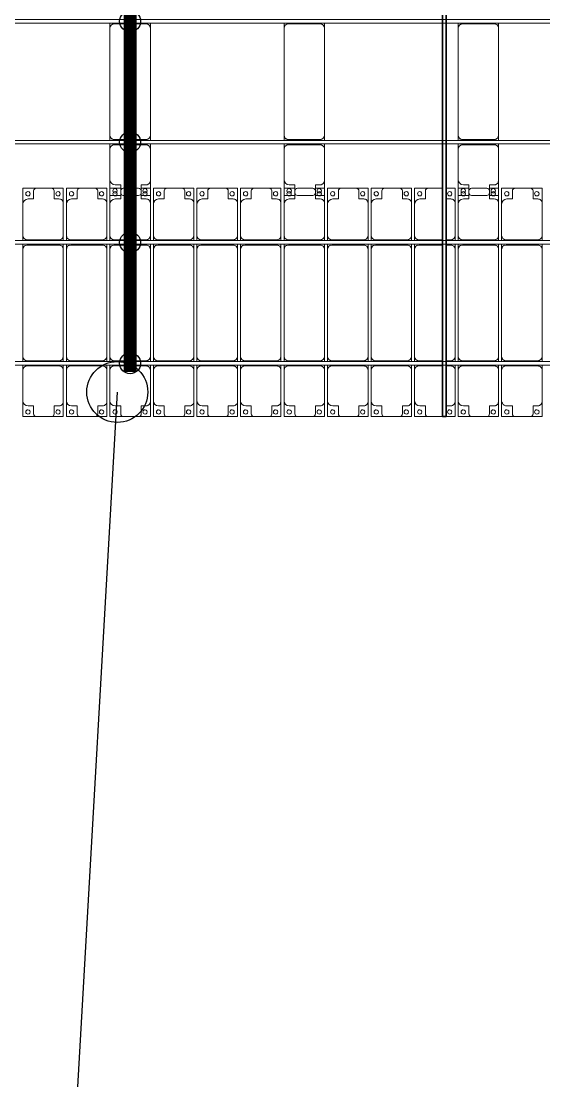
# Model space of a CAD drawing. Header units: millimetres. Extents: x -201615 to 10595, y 61217 to 115919.
# Drawn here: x -133133 to -127133, y 61843 to 74092 of the extents above; entities that cross this region are included whole.
import ezdxf

# ---------------------------------------------------------------- set-up
doc = ezdxf.new("R2010")
doc.units = ezdxf.units.MM
doc.layers.add('A-GENM', color=13, linetype='Continuous', lineweight=9)
doc.layers.add('S-BEAM', color=12, linetype='Continuous', lineweight=9)
for name, color, linetype in [('GC-BICH NEO', 6, 'Continuous'), ('GC-DAY NEO', 5, 'Continuous'), ('GC-HOP 40x60 GIA CUONG', 1, 'Continuous')]:
    doc.layers.add(name, color=color, linetype=linetype)

# ---------------------------------------------------------------- blocks, each defined once
blk = doc.blocks.new('Dải phao đi lại kèm đỡ invester - DẢI PHAO ĐI LẠI-39446-BỐ TRÍ KHUNG KẾT CẤU BÈ PIN 03')
at = {"layer": 'A-GENM', "color": 7}
for p, q in [((60758, 1312), (60912, 1312)), ((60758, 1130), (60758, 1312)), ((60882, 1282), (60882, 1190)), ((61088, 1312), (60912, 1312)), ((61088, 1312), (61223, 1312)), ((61118, 1190), (61118, 1282)), ((61223, 1312), (61223, 1140)), ((61258, 1312), (61412, 1312)), ((61258, 1130), (61258, 1312)), ((61382, 1282), (61382, 1190)), ((61588, 1312), (61412, 1312)), ((61588, 1312), (61723, 1312)), ((61618, 1190), (61618, 1282)), ((61723, 1312), (61723, 1140)), ((61758, 1312), (61882, 1312)), ((61758, 1130), (61758, 1312)), ((61882, 1282), (61882, 1190)), ((62088, 1312), (61912, 1312)), ((62118, 1312), (62223, 1312)), ((62118, 1190), (62118, 1282)), ((62223, 1312), (62223, 1140)), ((62258, 1312), (62412, 1312)), ((62258, 1130), (62258, 1312)), ((62382, 1282), (62382, 1190)), ((62588, 1312), (62412, 1312)), ((62588, 1312), (62723, 1312)), ((62618, 1190), (62618, 1282)), ((62723, 1312), (62723, 1140)), ((62758, 1312), (62912, 1312)), ((62758, 1130), (62758, 1312)), ((62882, 1282), (62882, 1190)), ((63088, 1312), (62912, 1312)), ((63088, 1312), (63223, 1312)), ((63118, 1190), (63118, 1282)), ((63223, 1312), (63223, 1140)), ((63258, 1312), (63412, 1312)), ((63258, 1130), (63258, 1312)), ((63382, 1282), (63382, 1190)), ((63588, 1312), (63412, 1312)), ((63588, 1312), (63723, 1312)), ((63618, 1190), (63618, 1282)), ((63723, 1312), (63723, 1140)), ((63758, 1312), (63882, 1312)), ((63758, 1130), (63758, 1312)), ((63882, 1282), (63882, 1190)), ((64088, 1312), (63912, 1312)), ((64118, 1312), (64223, 1312)), ((64118, 1190), (64118, 1282)), ((64223, 1312), (64223, 1140)), ((64258, 1312), (64412, 1312)), ((64258, 1130), (64258, 1312)), ((64382, 1282), (64382, 1190)), ((64588, 1312), (64412, 1312)), ((64588, 1312), (64723, 1312)), ((64618, 1190), (64618, 1282)), ((64723, 1312), (64723, 1140)), ((64758, 1312), (64912, 1312)), ((64758, 1130), (64758, 1312)), ((64882, 1282), (64882, 1190)), ((65088, 1312), (64912, 1312)), ((65088, 1312), (65223, 1312)), ((65118, 1190), (65118, 1282)), ((65223, 1312), (65223, 1140)), ((65258, 1312), (65412, 1312)), ((65258, 1130), (65258, 1312)), ((65382, 1282), (65382, 1190)), ((65580, 1312), (65412, 1312)), ((65620, 1312), (65723, 1312)), ((65723, 1312), (65723, 1140)), ((65758, 1312), (65882, 1312)), ((65758, 1130), (65758, 1312)), ((65882, 1282), (65882, 1190)), ((66088, 1312), (65912, 1312)), ((66118, 1312), (66223, 1312)), ((66118, 1190), (66118, 1282)), ((66223, 1312), (66223, 1140)), ((66258, 1312), (66412, 1312)), ((66258, 1130), (66258, 1312)), ((66382, 1282), (66382, 1190)), ((66588, 1312), (66412, 1312)), ((66588, 1312), (66723, 1312)), ((66618, 1190), (66618, 1282)), ((66723, 1312), (66723, 1140)), ((60758, 1130), (60758, 770)), ((60882, 1190), (60818, 1190)), ((61173, 1190), (61118, 1190)), ((61223, 770), (61223, 1140)), ((61258, 1130), (61258, 770)), ((61382, 1190), (61318, 1190)), ((61673, 1190), (61618, 1190)), ((61723, 770), (61723, 1140)), ((61758, 1130), (61758, 770)), ((61882, 1190), (61818, 1190)), ((62173, 1190), (62118, 1190)), ((62223, 770), (62223, 1140)), ((62258, 1130), (62258, 770)), ((62382, 1190), (62318, 1190)), ((62673, 1190), (62618, 1190)), ((62723, 770), (62723, 1140)), ((62758, 1130), (62758, 770)), ((62882, 1190), (62818, 1190)), ((63173, 1190), (63118, 1190)), ((63223, 770), (63223, 1140)), ((63258, 1130), (63258, 770)), ((63382, 1190), (63318, 1190)), ((63673, 1190), (63618, 1190)), ((63723, 770), (63723, 1140)), ((63758, 1130), (63758, 770)), ((63882, 1190), (63818, 1190)), ((64173, 1190), (64118, 1190)), ((64223, 770), (64223, 1140)), ((64258, 1130), (64258, 770)), ((64382, 1190), (64318, 1190)), ((64673, 1190), (64618, 1190)), ((64723, 770), (64723, 1140)), ((64758, 1130), (64758, 770)), ((64882, 1190), (64818, 1190)), ((65173, 1190), (65118, 1190)), ((65223, 770), (65223, 1140)), ((65258, 1130), (65258, 770)), ((65382, 1190), (65318, 1190)), ((65673, 1190), (65620, 1190)), ((65723, 770), (65723, 1140)), ((65758, 1130), (65758, 770)), ((65882, 1190), (65818, 1190)), ((66173, 1190), (66118, 1190)), ((66223, 770), (66223, 1140)), ((66258, 1130), (66258, 770)), ((66382, 1190), (66318, 1190)), ((66673, 1190), (66618, 1190)), ((66723, 770), (66723, 1140)), ((60758, 710), (60758, 770)), ((61223, 770), (61223, 710)), ((61258, 710), (61258, 770)), ((61723, 770), (61723, 710)), ((61758, 710), (61758, 770)), ((62223, 770), (62223, 710)), ((62258, 710), (62258, 770)), ((62723, 770), (62723, 710)), ((62758, 710), (62758, 770)), ((63223, 770), (63223, 710)), ((63258, 710), (63258, 770)), ((63723, 770), (63723, 710)), ((63758, 710), (63758, 770)), ((64223, 770), (64223, 710)), ((64258, 710), (64258, 770)), ((64723, 770), (64723, 710)), ((64758, 710), (64758, 770)), ((65223, 770), (65223, 710)), ((65258, 710), (65258, 770)), ((65723, 770), (65723, 710)), ((65758, 710), (65758, 770)), ((66223, 770), (66223, 710)), ((66258, 710), (66258, 770)), ((66723, 770), (66723, 710)), ((60758, 610), (60758, 670)), ((60808, 720), (61173, 720)), ((61173, 660), (60808, 660)), ((61223, 670), (61223, 610)), ((61258, 610), (61258, 670)), ((61308, 720), (61673, 720)), ((61673, 660), (61308, 660)), ((61723, 670), (61723, 610)), ((61758, 610), (61758, 670)), ((61808, 720), (62173, 720)), ((62173, 660), (61808, 660)), ((62223, 670), (62223, 610)), ((62258, 610), (62258, 670)), ((62308, 720), (62673, 720)), ((62673, 660), (62308, 660)), ((62723, 670), (62723, 610)), ((62758, 610), (62758, 670)), ((62808, 720), (63173, 720)), ((63173, 660), (62808, 660)), ((63223, 670), (63223, 610)), ((63258, 610), (63258, 670)), ((63308, 720), (63673, 720)), ((63673, 660), (63308, 660)), ((63723, 670), (63723, 610)), ((63758, 610), (63758, 670)), ((63808, 720), (64173, 720)), ((64173, 660), (63808, 660)), ((64223, 670), (64223, 610)), ((64258, 610), (64258, 670)), ((64308, 720), (64673, 720)), ((64673, 660), (64308, 660)), ((64723, 670), (64723, 610)), ((64758, 610), (64758, 670)), ((64808, 720), (65173, 720)), ((65173, 660), (64808, 660)), ((65223, 670), (65223, 610)), ((65258, 610), (65258, 670)), ((65308, 720), (65580, 720)), ((65580, 660), (65308, 660)), ((65620, 720), (65673, 720)), ((65673, 660), (65620, 660)), ((65723, 670), (65723, 610)), ((65758, 610), (65758, 670)), ((65808, 720), (66173, 720)), ((66173, 660), (65808, 660)), ((66223, 670), (66223, 610)), ((66258, 610), (66258, 670)), ((66308, 720), (66673, 720)), ((66673, 660), (66308, 660)), ((66723, 670), (66723, 610)), ((60758, 610), (60758, -620)), ((61223, -620), (61223, 610)), ((61258, 610), (61258, -620)), ((61723, -620), (61723, 610)), ((61758, 610), (61758, -620)), ((62223, -620), (62223, 610)), ((62258, 610), (62258, -620)), ((62723, -620), (62723, 610)), ((62758, 610), (62758, -620)), ((63223, -620), (63223, 610)), ((63258, 610), (63258, -620)), ((63723, -620), (63723, 610)), ((63758, 610), (63758, -620)), ((64223, -620), (64223, 610)), ((64258, 610), (64258, -620)), ((64723, -620), (64723, 610)), ((64758, 610), (64758, -620)), ((65223, -620), (65223, 610)), ((65258, 610), (65258, -620)), ((65723, -620), (65723, 610)), ((65758, 610), (65758, -620)), ((66223, -620), (66223, 610)), ((66258, 610), (66258, -620)), ((66723, -620), (66723, 610)), ((60758, -680), (60758, -620)), ((60758, -780), (60758, -720)), ((60808, -670), (61173, -670)), ((61173, -730), (60808, -730)), ((61223, -620), (61223, -680)), ((61223, -720), (61223, -778)), ((61258, -680), (61258, -620)), ((61258, -778), (61258, -720)), ((61308, -670), (61673, -670)), ((61673, -730), (61308, -730)), ((61723, -620), (61723, -680)), ((61723, -720), (61723, -778)), ((61758, -680), (61758, -620)), ((61758, -778), (61758, -720)), ((61808, -670), (62173, -670)), ((62173, -730), (61808, -730)), ((62223, -620), (62223, -680)), ((62223, -720), (62223, -778)), ((62258, -680), (62258, -620)), ((62258, -778), (62258, -720)), ((62308, -670), (62673, -670)), ((62673, -730), (62308, -730)), ((62723, -620), (62723, -680)), ((62723, -720), (62723, -778)), ((62758, -680), (62758, -620)), ((62758, -778), (62758, -720)), ((62808, -670), (63173, -670)), ((63173, -730), (62808, -730)), ((63223, -620), (63223, -680)), ((63223, -720), (63223, -780)), ((63258, -680), (63258, -620)), ((63258, -780), (63258, -720)), ((63308, -670), (63673, -670)), ((63673, -730), (63308, -730)), ((63723, -620), (63723, -680)), ((63723, -720), (63723, -778)), ((63758, -680), (63758, -620)), ((63758, -778), (63758, -720)), ((63808, -670), (64173, -670)), ((64173, -730), (63808, -730)), ((64223, -620), (64223, -680)), ((64223, -720), (64223, -778)), ((64258, -680), (64258, -620)), ((64258, -778), (64258, -720)), ((64308, -670), (64673, -670)), ((64673, -730), (64308, -730)), ((64723, -620), (64723, -680)), ((64723, -720), (64723, -778)), ((64758, -680), (64758, -620)), ((64758, -778), (64758, -720)), ((64808, -670), (65173, -670)), ((65173, -730), (64808, -730)), ((65223, -620), (65223, -680)), ((65223, -720), (65223, -778)), ((65258, -680), (65258, -620)), ((65258, -778), (65258, -720)), ((65308, -670), (65580, -670)), ((65580, -730), (65308, -730)), ((65620, -670), (65673, -670)), ((65673, -730), (65620, -730)), ((65723, -620), (65723, -680)), ((65723, -720), (65723, -778)), ((65758, -680), (65758, -620)), ((65758, -778), (65758, -720)), ((65808, -670), (66173, -670)), ((66173, -730), (65808, -730)), ((66223, -620), (66223, -680)), ((66223, -720), (66223, -778)), ((66258, -680), (66258, -620)), ((66258, -778), (66258, -720)), ((66308, -670), (66673, -670)), ((66673, -730), (66308, -730)), ((66723, -620), (66723, -680)), ((66723, -720), (66723, -778)), ((60758, -780), (60758, -1130)), ((61223, -1140), (61223, -780)), ((61258, -780), (61258, -1130)), ((61723, -1140), (61723, -780)), ((61758, -780), (61758, -1130)), ((62223, -1140), (62223, -780)), ((62258, -780), (62258, -1130)), ((62723, -1140), (62723, -780)), ((62758, -780), (62758, -1130)), ((63223, -1140), (63223, -780)), ((63258, -780), (63258, -1130)), ((63723, -1140), (63723, -780)), ((63758, -780), (63758, -1130)), ((64223, -1140), (64223, -780)), ((64258, -780), (64258, -1130)), ((64723, -1140), (64723, -780)), ((64758, -780), (64758, -1130)), ((65223, -1140), (65223, -780)), ((65258, -780), (65258, -1130)), ((65723, -1140), (65723, -780)), ((65758, -780), (65758, -1130)), ((66223, -1140), (66223, -780)), ((66258, -780), (66258, -1130)), ((66723, -1140), (66723, -780)), ((60758, -1312), (60758, -1130)), ((60818, -1190), (60882, -1190)), ((60882, -1190), (60882, -1282)), ((61118, -1282), (61118, -1190)), ((61118, -1190), (61173, -1190)), ((61223, -1140), (61223, -1312)), ((61258, -1312), (61258, -1130)), ((61318, -1190), (61382, -1190)), ((61382, -1190), (61382, -1282)), ((61618, -1282), (61618, -1190)), ((61618, -1190), (61673, -1190)), ((61723, -1140), (61723, -1312)), ((61758, -1312), (61758, -1130)), ((61818, -1190), (61882, -1190)), ((61882, -1190), (61882, -1282)), ((62118, -1282), (62118, -1190)), ((62118, -1190), (62173, -1190)), ((62223, -1140), (62223, -1312)), ((62258, -1312), (62258, -1130)), ((62318, -1190), (62382, -1190)), ((62382, -1190), (62382, -1282)), ((62618, -1282), (62618, -1190)), ((62618, -1190), (62673, -1190)), ((62723, -1140), (62723, -1312)), ((62758, -1312), (62758, -1130)), ((62818, -1190), (62882, -1190)), ((62882, -1190), (62882, -1282)), ((63118, -1282), (63118, -1190)), ((63118, -1190), (63173, -1190)), ((63223, -1140), (63223, -1312)), ((63258, -1312), (63258, -1130)), ((63318, -1190), (63382, -1190)), ((63382, -1190), (63382, -1282)), ((63618, -1282), (63618, -1190)), ((63618, -1190), (63673, -1190)), ((63723, -1140), (63723, -1312)), ((63758, -1312), (63758, -1130)), ((63818, -1190), (63882, -1190)), ((63882, -1190), (63882, -1282)), ((64118, -1282), (64118, -1190)), ((64118, -1190), (64173, -1190)), ((64223, -1140), (64223, -1312)), ((64258, -1312), (64258, -1130)), ((64318, -1190), (64382, -1190)), ((64382, -1190), (64382, -1282)), ((64618, -1282), (64618, -1190)), ((64618, -1190), (64673, -1190)), ((64723, -1140), (64723, -1312)), ((64758, -1312), (64758, -1130)), ((64818, -1190), (64882, -1190)), ((64882, -1190), (64882, -1282)), ((65118, -1282), (65118, -1190)), ((65118, -1190), (65173, -1190)), ((65223, -1140), (65223, -1312)), ((65258, -1312), (65258, -1130)), ((65318, -1190), (65382, -1190)), ((65382, -1190), (65382, -1282)), ((65620, -1190), (65673, -1190)), ((65723, -1140), (65723, -1312)), ((65758, -1312), (65758, -1130)), ((65818, -1190), (65882, -1190)), ((65882, -1190), (65882, -1282)), ((66118, -1282), (66118, -1190)), ((66118, -1190), (66173, -1190)), ((66223, -1140), (66223, -1312)), ((66258, -1312), (66258, -1130)), ((66318, -1190), (66382, -1190)), ((66382, -1190), (66382, -1282)), ((66618, -1282), (66618, -1190)), ((66618, -1190), (66673, -1190)), ((66723, -1140), (66723, -1312)), ((60912, -1312), (60758, -1312)), ((60912, -1312), (61088, -1312)), ((61223, -1312), (61088, -1312)), ((61412, -1312), (61258, -1312)), ((61412, -1312), (61588, -1312)), ((61723, -1312), (61588, -1312)), ((61912, -1312), (61758, -1312)), ((61912, -1312), (62088, -1312)), ((62223, -1312), (62088, -1312)), ((62412, -1312), (62258, -1312)), ((62412, -1312), (62588, -1312)), ((62723, -1312), (62588, -1312)), ((62912, -1312), (62758, -1312)), ((62912, -1312), (63088, -1312)), ((63223, -1312), (63088, -1312)), ((63412, -1312), (63258, -1312)), ((63412, -1312), (63588, -1312)), ((63723, -1312), (63588, -1312)), ((63912, -1312), (63758, -1312)), ((63912, -1312), (64088, -1312)), ((64223, -1312), (64088, -1312)), ((64412, -1312), (64258, -1312)), ((64412, -1312), (64588, -1312)), ((64723, -1312), (64588, -1312)), ((64912, -1312), (64758, -1312)), ((64912, -1312), (65088, -1312)), ((65223, -1312), (65088, -1312)), ((65412, -1312), (65258, -1312)), ((65412, -1312), (65580, -1312)), ((65723, -1312), (65620, -1312)), ((65912, -1312), (65758, -1312)), ((65912, -1312), (66088, -1312)), ((66223, -1312), (66088, -1312)), ((66412, -1312), (66258, -1312)), ((66412, -1312), (66588, -1312)), ((66723, -1312), (66588, -1312))]:
    blk.add_line(p, q, dxfattribs=at)
for centre, radius, start, end in [((60817, 1249), 25, 90, 270), ((60817, 1249), 25, 270, 90), ((60912, 1282), 30, 90, 180), ((60912, 1282), 30, 90, 135), ((61088, 1282), 30, 0, 90), ((61088, 1282), 30, 45, 90), ((61162, 1249), 25, 90, 270), ((61162, 1249), 25, 270, 90), ((61317, 1249), 25, 90, 270), ((61317, 1249), 25, 270, 90), ((61412, 1282), 30, 90, 180), ((61412, 1282), 30, 90, 135), ((61588, 1282), 30, 360, 90), ((61588, 1282), 30, 45, 90), ((61662, 1249), 25, 90, 270), ((61662, 1249), 25, 270, 90), ((61817, 1249), 25, 90, 270), ((61817, 1249), 25, 270, 90), ((61912, 1282), 30, 90, 180), ((62088, 1282), 30, 0, 90), ((62162, 1249), 25, 90, 270), ((62162, 1249), 25, 270, 90), ((62317, 1249), 25, 90, 270), ((62317, 1249), 25, 270, 90), ((62412, 1282), 30, 90, 180), ((62412, 1282), 30, 90, 135), ((62588, 1282), 30, 0, 90), ((62588, 1282), 30, 45, 90), ((62662, 1249), 25, 90, 270), ((62662, 1249), 25, 270, 90), ((62817, 1249), 25, 90, 270), ((62817, 1249), 25, 270, 90), ((62912, 1282), 30, 90, 180), ((62912, 1282), 30, 90, 135), ((63088, 1282), 30, 360, 90), ((63088, 1282), 30, 45, 90), ((63162, 1249), 25, 90, 270), ((63162, 1249), 25, 270, 90), ((63317, 1249), 25, 90, 270), ((63317, 1249), 25, 270, 90), ((63412, 1282), 30, 90, 180), ((63412, 1282), 30, 90, 135), ((63588, 1282), 30, 0, 90), ((63588, 1282), 30, 45, 90), ((63662, 1249), 25, 90, 270), ((63662, 1249), 25, 270, 90), ((63817, 1249), 25, 90, 270), ((63817, 1249), 25, 270, 90), ((63912, 1282), 30, 90, 180), ((64088, 1282), 30, 360, 90), ((64162, 1249), 25, 90, 270), ((64162, 1249), 25, 270, 90), ((64317, 1249), 25, 90, 270), ((64317, 1249), 25, 270, 90), ((64412, 1282), 30, 90, 180), ((64412, 1282), 30, 90, 135), ((64588, 1282), 30, 360, 90), ((64588, 1282), 30, 45, 90), ((64662, 1249), 25, 90, 270), ((64662, 1249), 25, 270, 90), ((64817, 1249), 25, 90, 270), ((64817, 1249), 25, 270, 90), ((64912, 1282), 30, 90, 180), ((64912, 1282), 30, 90, 135), ((65088, 1282), 30, 360, 90), ((65088, 1282), 30, 45, 90), ((65162, 1249), 25, 90, 270), ((65162, 1249), 25, 270, 90), ((65317, 1249), 25, 90, 270), ((65317, 1249), 25, 270, 90), ((65412, 1282), 30, 90, 180), ((65412, 1282), 30, 90, 135), ((65662, 1249), 25, 90, 270), ((65662, 1249), 25, 270, 90), ((65817, 1249), 25, 90, 270), ((65817, 1249), 25, 270, 90), ((65912, 1282), 30, 90, 180), ((66088, 1282), 30, 0, 90), ((66162, 1249), 25, 90, 270), ((66162, 1249), 25, 270, 90), ((66317, 1249), 25, 90, 270), ((66317, 1249), 25, 270, 90), ((66412, 1282), 30, 90, 180), ((66412, 1282), 30, 90, 135), ((66588, 1282), 30, 360, 90), ((66588, 1282), 30, 45, 90), ((66662, 1249), 25, 90, 270), ((66662, 1249), 25, 270, 90), ((60818, 1130), 60, 90, 180), ((61173, 1140), 50, 0, 90), ((61173, 1140), 50, 60, 90), ((61318, 1130), 60, 90, 180), ((61673, 1140), 50, 360, 90), ((61673, 1140), 50, 60, 90), ((61818, 1130), 60, 90, 180), ((62173, 1140), 50, 0, 90), ((62173, 1140), 50, 60, 90), ((62318, 1130), 60, 90, 180), ((62673, 1140), 50, 0, 90), ((62673, 1140), 50, 60, 90), ((62818, 1130), 60, 90, 180), ((63173, 1140), 50, 360, 90), ((63173, 1140), 50, 60, 90), ((63318, 1130), 60, 90, 180), ((63673, 1140), 50, 0, 90), ((63673, 1140), 50, 60, 90), ((63818, 1130), 60, 90, 180), ((64173, 1140), 50, 0, 90), ((64173, 1140), 50, 60, 90), ((64318, 1130), 60, 90, 180), ((64673, 1140), 50, 0, 90), ((64673, 1140), 50, 60, 90), ((64818, 1130), 60, 90, 180), ((65173, 1140), 50, 360, 90), ((65173, 1140), 50, 60, 90), ((65318, 1130), 60, 90, 180), ((65673, 1140), 50, 360, 90), ((65673, 1140), 50, 60, 90), ((65818, 1130), 60, 90, 180), ((66173, 1140), 50, 0, 90), ((66173, 1140), 50, 60, 90), ((66318, 1130), 60, 90, 180), ((66673, 1140), 50, 0, 90), ((66673, 1140), 50, 60, 90), ((60808, 770), 50, 180, 270), ((61173, 770), 50, 270, 0), ((61308, 770), 50, 180, 270), ((61673, 770), 50, 270, 0), ((61808, 770), 50, 180, 270), ((62173, 770), 50, 270, 0), ((62308, 770), 50, 180, 270), ((62673, 770), 50, 270, 360), ((62808, 770), 50, 180, 270), ((63173, 770), 50, 270, 0), ((63308, 770), 50, 180, 270), ((63673, 770), 50, 270, 0), ((63808, 770), 50, 180, 270), ((64173, 770), 50, 270, 0), ((64308, 770), 50, 180, 270), ((64673, 770), 50, 270, 0), ((64808, 770), 50, 180, 270), ((65173, 770), 50, 270, 0), ((65308, 770), 50, 180, 270), ((65673, 770), 50, 270, 360), ((65808, 770), 50, 180, 270), ((66173, 770), 50, 270, 0), ((66308, 770), 50, 180, 270), ((66673, 770), 50, 270, 0), ((60808, 610), 50, 90, 180), ((60808, 610), 50, 105, 165), ((60808, 770), 50, 240, 270), ((61173, 770), 50, 270, 300), ((61173, 610), 50, 360, 90), ((61173, 610), 50, 60, 90), ((61173, 610), 50, 15, 45), ((61308, 610), 50, 90, 180), ((61308, 610), 50, 105, 165), ((61308, 770), 50, 240, 270), ((61673, 770), 50, 270, 300), ((61673, 610), 50, 360, 90), ((61673, 610), 50, 60, 90), ((61673, 610), 50, 15, 45), ((61808, 610), 50, 90, 180), ((61808, 610), 50, 105, 165), ((61808, 770), 50, 240, 270), ((62173, 770), 50, 270, 300), ((62173, 610), 50, 0, 90), ((62173, 610), 50, 60, 90), ((62173, 610), 50, 15, 45), ((62308, 610), 50, 90, 180), ((62308, 610), 50, 105, 165), ((62308, 770), 50, 240, 270), ((62673, 770), 50, 270, 300), ((62673, 610), 50, 0, 90), ((62673, 610), 50, 60, 90), ((62673, 610), 50, 15, 45), ((62808, 610), 50, 90, 180), ((62808, 610), 50, 105, 165), ((62808, 770), 50, 240, 270), ((63173, 770), 50, 270, 300), ((63173, 610), 50, 360, 90), ((63173, 610), 50, 60, 90), ((63173, 610), 50, 15, 45), ((63308, 610), 50, 90, 180), ((63308, 610), 50, 105, 165), ((63308, 770), 50, 240, 270), ((63673, 770), 50, 270, 300), ((63673, 610), 50, 360, 90), ((63673, 610), 50, 60, 90), ((63673, 610), 50, 15, 45), ((63808, 610), 50, 90, 180), ((63808, 610), 50, 105, 165), ((63808, 770), 50, 240, 270), ((64173, 770), 50, 270, 300), ((64173, 610), 50, 360, 90), ((64173, 610), 50, 60, 90), ((64173, 610), 50, 15, 45), ((64308, 610), 50, 90, 180), ((64308, 610), 50, 105, 165), ((64308, 770), 50, 240, 270), ((64673, 770), 50, 270, 300), ((64673, 610), 50, 360, 90), ((64673, 610), 50, 60, 90), ((64673, 610), 50, 15, 45), ((64808, 610), 50, 90, 180), ((64808, 610), 50, 105, 165), ((64808, 770), 50, 240, 270), ((65173, 770), 50, 270, 300), ((65173, 610), 50, 360, 90), ((65173, 610), 50, 60, 90), ((65173, 610), 50, 15, 45), ((65308, 610), 50, 90, 180), ((65308, 610), 50, 105, 165), ((65308, 770), 50, 240, 270), ((65673, 770), 50, 270, 300), ((65673, 610), 50, 360, 90), ((65673, 610), 50, 60, 90), ((65673, 610), 50, 15, 45), ((65808, 610), 50, 90, 180), ((65808, 610), 50, 105, 165), ((65808, 770), 50, 240, 270), ((66173, 770), 50, 270, 300), ((66173, 610), 50, 0, 90), ((66173, 610), 50, 60, 90), ((66173, 610), 50, 15, 45), ((66308, 610), 50, 90, 180), ((66308, 610), 50, 105, 165), ((66308, 770), 50, 240, 270), ((66673, 770), 50, 270, 300), ((66673, 610), 50, 360, 90), ((66673, 610), 50, 60, 90), ((66673, 610), 50, 15, 45), ((60808, -620), 50, 180, 270), ((60808, -780), 50, 90, 180), ((60808, -620), 50, 210, 270), ((60808, -780), 50, 90, 120), ((61173, -620), 50, 270, 360), ((61173, -620), 50, 270, 300), ((61173, -780), 50, 0, 90), ((61173, -780), 50, 60, 90), ((61173, -620), 50, 315, 345), ((61308, -620), 50, 180, 270), ((61308, -780), 50, 90, 180), ((61308, -620), 50, 210, 270), ((61308, -780), 50, 90, 120), ((61673, -620), 50, 270, 0), ((61673, -620), 50, 270, 300), ((61673, -780), 50, 360, 90), ((61673, -780), 50, 60, 90), ((61673, -620), 50, 315, 345), ((61808, -620), 50, 180, 270), ((61808, -780), 50, 90, 180), ((61808, -620), 50, 210, 270), ((61808, -780), 50, 90, 120), ((62173, -620), 50, 270, 0), ((62173, -620), 50, 270, 300), ((62173, -780), 50, 360, 90), ((62173, -780), 50, 60, 90), ((62173, -620), 50, 315, 345), ((62308, -620), 50, 180, 270), ((62308, -780), 50, 90, 180), ((62308, -620), 50, 210, 270), ((62308, -780), 50, 90, 120), ((62673, -620), 50, 270, 0), ((62673, -620), 50, 270, 300), ((62673, -780), 50, 360, 90), ((62673, -780), 50, 60, 90), ((62673, -620), 50, 315, 345), ((62808, -620), 50, 180, 270), ((62808, -780), 50, 90, 180), ((62808, -620), 50, 210, 270), ((62808, -780), 50, 90, 120), ((63173, -620), 50, 270, 360), ((63173, -620), 50, 270, 300), ((63173, -780), 50, 360, 90), ((63173, -780), 50, 60, 90), ((63173, -620), 50, 315, 345), ((63308, -620), 50, 180, 270), ((63308, -780), 50, 90, 180), ((63308, -620), 50, 210, 270), ((63308, -780), 50, 90, 120), ((63673, -620), 50, 270, 360), ((63673, -620), 50, 270, 300), ((63673, -780), 50, 0, 90), ((63673, -780), 50, 60, 90), ((63673, -620), 50, 315, 345), ((63808, -620), 50, 180, 270), ((63808, -780), 50, 90, 180), ((63808, -620), 50, 210, 270), ((63808, -780), 50, 90, 120), ((64173, -620), 50, 270, 0), ((64173, -620), 50, 270, 300), ((64173, -780), 50, 360, 90), ((64173, -780), 50, 60, 90), ((64173, -620), 50, 315, 345), ((64308, -620), 50, 180, 270), ((64308, -780), 50, 90, 180), ((64308, -620), 50, 210, 270), ((64308, -780), 50, 90, 120), ((64673, -620), 50, 270, 0), ((64673, -620), 50, 270, 300), ((64673, -780), 50, 360, 90), ((64673, -780), 50, 60, 90), ((64673, -620), 50, 315, 345), ((64808, -620), 50, 180, 270), ((64808, -780), 50, 90, 180), ((64808, -620), 50, 210, 270), ((64808, -780), 50, 90, 120), ((65173, -620), 50, 270, 360), ((65173, -620), 50, 270, 300), ((65173, -780), 50, 360, 90), ((65173, -780), 50, 60, 90), ((65173, -620), 50, 315, 345), ((65308, -620), 50, 180, 270), ((65308, -780), 50, 90, 180), ((65308, -620), 50, 210, 270), ((65308, -780), 50, 90, 120), ((65673, -620), 50, 270, 360), ((65673, -620), 50, 270, 300), ((65673, -780), 50, 360, 90), ((65673, -780), 50, 60, 90), ((65673, -620), 50, 315, 345), ((65808, -620), 50, 180, 270), ((65808, -780), 50, 90, 180), ((65808, -620), 50, 210, 270), ((65808, -780), 50, 90, 120), ((66173, -620), 50, 270, 0), ((66173, -620), 50, 270, 300), ((66173, -780), 50, 360, 90), ((66173, -780), 50, 60, 90), ((66173, -620), 50, 315, 345), ((66308, -620), 50, 180, 270), ((66308, -780), 50, 90, 180), ((66308, -620), 50, 210, 270), ((66308, -780), 50, 90, 120), ((66673, -620), 50, 270, 0), ((66673, -620), 50, 270, 300), ((66673, -780), 50, 360, 90), ((66673, -780), 50, 60, 90), ((66673, -620), 50, 315, 345), ((60818, -1130), 60, 180, 270), ((61173, -1140), 50, 270, 0), ((61173, -1140), 50, 270, 300), ((61318, -1130), 60, 180, 270), ((61673, -1140), 50, 270, 0), ((61673, -1140), 50, 270, 300), ((61818, -1130), 60, 180, 270), ((62173, -1140), 50, 270, 360), ((62173, -1140), 50, 270, 300), ((62318, -1130), 60, 180, 270), ((62673, -1140), 50, 270, 0), ((62673, -1140), 50, 270, 300), ((62818, -1130), 60, 180, 270), ((63173, -1140), 50, 270, 0), ((63173, -1140), 50, 270, 300), ((63318, -1130), 60, 180, 270), ((63673, -1140), 50, 270, 360), ((63673, -1140), 50, 270, 300), ((63818, -1130), 60, 180, 270), ((64173, -1140), 50, 270, 0), ((64173, -1140), 50, 270, 300), ((64318, -1130), 60, 180, 270), ((64673, -1140), 50, 270, 360), ((64673, -1140), 50, 270, 300), ((64818, -1130), 60, 180, 270), ((65173, -1140), 50, 270, 0), ((65173, -1140), 50, 270, 300), ((65318, -1130), 60, 180, 270), ((65673, -1140), 50, 270, 360), ((65673, -1140), 50, 270, 300), ((65818, -1130), 60, 180, 270), ((66173, -1140), 50, 270, 360), ((66173, -1140), 50, 270, 300), ((66318, -1130), 60, 180, 209.9965), ((66318, -1130), 60, 210, 270), ((66673, -1140), 50, 270, 360), ((66673, -1140), 50, 270, 300), ((60817, -1259), 25, 90, 270), ((60817, -1259), 25, 270, 90), ((60912, -1282), 30, 180, 270), ((60912, -1282), 30, 225, 270), ((61088, -1282), 30, 270, 360), ((61088, -1282), 30, 270, 315), ((61162, -1259), 25, 90, 270), ((61162, -1259), 25, 270, 90), ((61317, -1259), 25, 90, 270), ((61317, -1259), 25, 270, 90), ((61412, -1282), 30, 180, 270), ((61412, -1282), 30, 225, 270), ((61588, -1282), 30, 270, 0), ((61588, -1282), 30, 270, 315), ((61662, -1259), 25, 90, 270), ((61662, -1259), 25, 270, 90), ((61817, -1259), 25, 90, 270), ((61817, -1259), 25, 270, 90), ((61912, -1282), 30, 180, 270), ((61912, -1282), 30, 225, 270), ((62088, -1282), 30, 270, 0), ((62088, -1282), 30, 270, 315), ((62162, -1259), 25, 90, 270), ((62162, -1259), 25, 270, 90), ((62317, -1259), 25, 90, 270), ((62317, -1259), 25, 270, 90), ((62412, -1282), 30, 180, 270), ((62412, -1282), 30, 225, 270), ((62588, -1282), 30, 270, 360), ((62588, -1282), 30, 270, 315), ((62662, -1259), 25, 90, 270), ((62662, -1259), 25, 270, 90), ((62817, -1259), 25, 90, 270), ((62817, -1259), 25, 270, 90), ((62912, -1282), 30, 180, 270), ((62912, -1282), 30, 225, 270), ((63088, -1282), 30, 270, 0), ((63088, -1282), 30, 270, 315), ((63162, -1259), 25, 90, 270), ((63162, -1259), 25, 270, 90), ((63317, -1259), 25, 90, 270), ((63317, -1259), 25, 270, 90), ((63412, -1282), 30, 180, 270), ((63412, -1282), 30, 225, 270), ((63588, -1282), 30, 270, 0), ((63588, -1282), 30, 270, 315), ((63662, -1259), 25, 90, 270), ((63662, -1259), 25, 270, 90), ((63817, -1259), 25, 90, 270), ((63817, -1259), 25, 270, 90), ((63912, -1282), 30, 180, 270), ((63912, -1282), 30, 225, 270), ((64088, -1282), 30, 270, 360), ((64088, -1282), 30, 270, 315), ((64162, -1259), 25, 90, 270), ((64162, -1259), 25, 270, 90), ((64317, -1259), 25, 90, 270), ((64317, -1259), 25, 270, 90), ((64412, -1282), 30, 180, 270), ((64412, -1282), 30, 225, 270), ((64588, -1282), 30, 270, 0), ((64588, -1282), 30, 270, 315), ((64662, -1259), 25, 90, 270), ((64662, -1259), 25, 270, 90), ((64817, -1259), 25, 90, 270), ((64817, -1259), 25, 270, 90), ((64912, -1282), 30, 180, 270), ((64912, -1282), 30, 225, 270), ((65088, -1282), 30, 270, 360), ((65088, -1282), 30, 270, 315), ((65162, -1259), 25, 90, 270), ((65162, -1259), 25, 270, 90), ((65317, -1259), 25, 90, 270), ((65317, -1259), 25, 270, 90), ((65412, -1282), 30, 180, 270), ((65412, -1282), 30, 225, 270), ((65662, -1259), 25, 90, 270), ((65662, -1259), 25, 270, 90), ((65817, -1259), 25, 90, 270), ((65817, -1259), 25, 270, 90), ((65912, -1282), 30, 180, 270), ((65912, -1282), 30, 225, 270), ((66088, -1282), 30, 270, 0), ((66088, -1282), 30, 270, 315), ((66162, -1259), 25, 90, 270), ((66162, -1259), 25, 270, 90), ((66317, -1259), 25, 90, 270), ((66317, -1259), 25, 270, 90), ((66412, -1282), 30, 180, 270), ((66412, -1282), 30, 225, 270), ((66588, -1282), 30, 270, 360), ((66588, -1282), 30, 270, 315), ((66662, -1259), 25, 90, 270), ((66662, -1259), 25, 270, 90)]:
    blk.add_arc(centre, radius, start, end, dxfattribs=at)
blk = doc.blocks.new('Dai phao do pin - DẢI PHAO ĐỠ PIN-V7-BỐ TRÍ KHUNG KẾT CẤU BÈ PIN 03')
at = {"layer": 'A-GENM', "color": 7}
for p, q in [((-1312, 242), (-1130, 242)), ((-1312, 118), (-1312, 242)), ((-1190, 182), (-1190, 118)), ((-780, 242), (-1130, 242)), ((-780, 242), (-720, 242)), ((-730, -173), (-730, 192)), ((-680, 242), (-620, 242)), ((-670, 192), (-670, -173)), ((610, 242), (-620, 242)), ((610, 242), (670, 242)), ((660, -173), (660, 192)), ((-1312, 88), (-1312, -88)), ((-1190, 118), (-1282, 118)), ((-1312, -223), (-1312, -118)), ((-1282, -118), (-1190, -118)), ((-1190, -118), (-1190, -173)), ((-1140, -223), (-1312, -223)), ((-1140, -223), (-780, -223)), ((-720, -223), (-780, -223)), ((-620, -223), (-680, -223)), ((-620, -223), (610, -223)), ((670, -223), (610, -223))]:
    blk.add_line(p, q, dxfattribs=at)
for centre, radius, start, end in [((-1259, 183), 25, 0, 180), ((-1259, 183), 25, 180, 0), ((-1130, 182), 60, 90, 180), ((-780, 192), 50, 360, 90), ((-780, 192), 50, 360, 30), ((-620, 192), 50, 90, 180), ((-620, 192), 50, 120, 180), ((610, 192), 50, 360, 90), ((610, 192), 50, 15, 75), ((-1282, 88), 30, 90, 180), ((-1282, -88), 30, 180, 270), ((-1259, -162), 25, 0, 180), ((-1259, -162), 25, 180, 0), ((-1140, -173), 50, 180, 270), ((-1140, -173), 50, 180, 210), ((-780, -173), 50, 270, 360), ((-780, -173), 50, 330, 360), ((-620, -173), 50, 180, 270), ((-620, -173), 50, 180, 210), ((-620, -173), 50, 225, 255), ((610, -173), 50, 270, 360), ((610, -173), 50, 285, 315), ((610, -173), 50, 330, 360)]:
    blk.add_arc(centre, radius, start, end, dxfattribs=at)
blk = doc.blocks.new('Dai phao do pin - DẢI PHAO ĐỠ PIN-V8-BỐ TRÍ KHUNG KẾT CẤU BÈ PIN 03')
at = {"layer": 'A-GENM', "color": 7}
for p, q in [((-1312, 242), (-1130, 242)), ((-1312, 118), (-1312, 242)), ((-1190, 182), (-1190, 118)), ((-780, 242), (-1130, 242)), ((-780, 242), (-720, 242)), ((-730, -173), (-730, 192)), ((-680, 242), (-620, 242)), ((-670, 192), (-670, -173)), ((610, 242), (-620, 242)), ((610, 242), (670, 242)), ((660, -173), (660, 192)), ((-1312, 88), (-1312, -88)), ((-1190, 118), (-1282, 118)), ((-1312, -223), (-1312, -118)), ((-1282, -118), (-1190, -118)), ((-1190, -118), (-1190, -173)), ((-1140, -223), (-1312, -223)), ((-1140, -223), (-780, -223)), ((-720, -223), (-780, -223)), ((-620, -223), (-680, -223)), ((-620, -223), (610, -223)), ((670, -223), (610, -223))]:
    blk.add_line(p, q, dxfattribs=at)
for centre, radius, start, end in [((-1259, 183), 25, 0, 180), ((-1259, 183), 25, 180, 0), ((-1130, 182), 60, 90, 180), ((-780, 192), 50, 360, 90), ((-780, 192), 50, 360, 30), ((-620, 192), 50, 90, 180), ((-620, 192), 50, 120, 180), ((610, 192), 50, 360, 90), ((610, 192), 50, 15, 75), ((-1282, 88), 30, 90, 180), ((-1282, -88), 30, 180, 270), ((-1259, -162), 25, 0, 180), ((-1259, -162), 25, 180, 0), ((-1140, -173), 50, 180, 270), ((-1140, -173), 50, 180, 210), ((-780, -173), 50, 270, 360), ((-780, -173), 50, 330, 360), ((-620, -173), 50, 180, 270), ((-620, -173), 50, 180, 210), ((-620, -173), 50, 225, 255), ((610, -173), 50, 270, 360), ((610, -173), 50, 285, 315), ((610, -173), 50, 330, 360)]:
    blk.add_arc(centre, radius, start, end, dxfattribs=at)
blk = doc.blocks.new('Dai phao do pin - DẢI PHAO ĐỠ PIN-V9-BỐ TRÍ KHUNG KẾT CẤU BÈ PIN 03')
at = {"layer": 'A-GENM', "color": 7}
for p, q in [((-1312, 242), (-1130, 242)), ((-1312, 118), (-1312, 242)), ((-1190, 182), (-1190, 118)), ((-780, 242), (-1130, 242)), ((-780, 242), (-720, 242)), ((-730, -173), (-730, 192)), ((-680, 242), (-620, 242)), ((-670, 192), (-670, -173)), ((610, 242), (-620, 242)), ((610, 242), (670, 242)), ((660, -173), (660, 192)), ((-1312, 88), (-1312, -88)), ((-1190, 118), (-1282, 118)), ((-1312, -223), (-1312, -118)), ((-1282, -118), (-1190, -118)), ((-1190, -118), (-1190, -173)), ((-1140, -223), (-1312, -223)), ((-1140, -223), (-780, -223)), ((-720, -223), (-780, -223)), ((-620, -223), (-680, -223)), ((-620, -223), (610, -223)), ((670, -223), (610, -223))]:
    blk.add_line(p, q, dxfattribs=at)
for centre, radius, start, end in [((-1259, 183), 25, 0, 180), ((-1259, 183), 25, 180, 0), ((-1130, 182), 60, 90, 180), ((-780, 192), 50, 360, 90), ((-780, 192), 50, 360, 30), ((-620, 192), 50, 90, 180), ((-620, 192), 50, 120, 180), ((610, 192), 50, 360, 90), ((610, 192), 50, 15, 75), ((-1282, 88), 30, 90, 180), ((-1282, -88), 30, 180, 270), ((-1259, -162), 25, 0, 180), ((-1259, -162), 25, 180, 0), ((-1140, -173), 50, 180, 270), ((-1140, -173), 50, 180, 210), ((-780, -173), 50, 270, 360), ((-780, -173), 50, 330, 360), ((-620, -173), 50, 180, 270), ((-620, -173), 50, 180, 210), ((-620, -173), 50, 225, 255), ((610, -173), 50, 270, 360), ((610, -173), 50, 285, 315), ((610, -173), 50, 330, 360)]:
    blk.add_arc(centre, radius, start, end, dxfattribs=at)
blk = doc.blocks.new('Dầm C52 - Dầm C52-37700-BỐ TRÍ KHUNG KẾT CẤU BÈ PIN 03')
at = {"layer": 'S-BEAM', "color": 1, "lineweight": 18}
for p, q in [((-50563, 20), (50563, 20)), ((50563, -20), (-50563, -20))]:
    blk.add_line(p, q, dxfattribs=at)
blk = doc.blocks.new('Dầm C52 - Hộp 40x60-33945-BỐ TRÍ KHUNG KẾT CẤU BÈ PIN 03')
at = {"layer": 'S-BEAM', "color": 3, "lineweight": 35}
for p, q in [((-19603, -20), (-19603, 20)), ((-19603, 20), (19603, 20)), ((19603, -20), (-19603, -20))]:
    blk.add_line(p, q, dxfattribs=at)
blk = doc.blocks.new('HOBANMONG_BEPIN 3_rvt-1-BỐ TRÍ KHUNG KẾT CẤU BÈ PIN 03')
at = {"layer": 'A-GENM', "lineweight": 9}
for name, p, rotation in [('Dai phao do pin - DẢI PHAO ĐỠ PIN-V7-BỐ TRÍ KHUNG KẾT CẤU BÈ PIN 03', (-131874, 73402), 90.00075860989254), ('Dai phao do pin - DẢI PHAO ĐỠ PIN-V8-BỐ TRÍ KHUNG KẾT CẤU BÈ PIN 03', (-129874, 73402), 90.00075860989254), ('Dai phao do pin - DẢI PHAO ĐỠ PIN-V9-BỐ TRÍ KHUNG KẾT CẤU BÈ PIN 03', (-127874, 73402), 90.00075860989254), ('Dải phao đi lại kèm đỡ invester - DẢI PHAO ĐI LẠI-39446-BỐ TRÍ KHUNG KẾT CẤU BÈ PIN 03', (-193874, 70859), 0.0007586094741477002)]:
    blk.add_blockref(name, p, dxfattribs=dict(at, rotation=rotation))
at = {"layer": 'S-BEAM', "lineweight": 9}
for name, p, rotation in [('Dầm C52 - Hộp 40x60-33945-BỐ TRÍ KHUNG KẾT CẤU BÈ PIN 03', (-128275, 89150), 90.00075860989091), ('Dầm C52 - Dầm C52-37700-BỐ TRÍ KHUNG KẾT CẤU BÈ PIN 03', (-143909, 74092), 180.0007586094741), ('Dầm C52 - Dầm C52-37700-BỐ TRÍ KHUNG KẾT CẤU BÈ PIN 03', (-143909, 72702), 180.0007586094741), ('Dầm C52 - Dầm C52-37700-BỐ TRÍ KHUNG KẾT CẤU BÈ PIN 03', (-143909, 71550), 180.0007586094741), ('Dầm C52 - Dầm C52-37700-BỐ TRÍ KHUNG KẾT CẤU BÈ PIN 03', (-143909, 70160), 180.0007586094741)]:
    blk.add_blockref(name, p, dxfattribs=dict(at, rotation=rotation))

msp = doc.modelspace()

# ---------------------------------------------------------------- linework, layer by layer
at = {"layer": 'GC-BICH NEO'}
msp.add_circle((-132031, 69830), 350, dxfattribs=at)
at = {"layer": 'GC-DAY NEO'}
msp.add_line((-132031, 69830), (-132490, 61843), dxfattribs=at)
at = {"layer": 'GC-HOP 40x60 GIA CUONG', "const_width": 150}
msp.add_lwpolyline([(-131884, 70060), (-131884, 85060)], dxfattribs=at)
at = {"layer": 'GC-HOP 40x60 GIA CUONG'}
for centre in [(-131884, 74092), (-131884, 72702), (-131884, 71550), (-131884, 70160)]:
    msp.add_circle(centre, 120, dxfattribs=at)

# ---------------------------------------------------------------- block references
at = {"lineweight": 5}
msp.add_blockref('HOBANMONG_BEPIN 3_rvt-1-BỐ TRÍ KHUNG KẾT CẤU BÈ PIN 03', (0, 0), dxfattribs=at)

doc.saveas('drawing.dxf')
